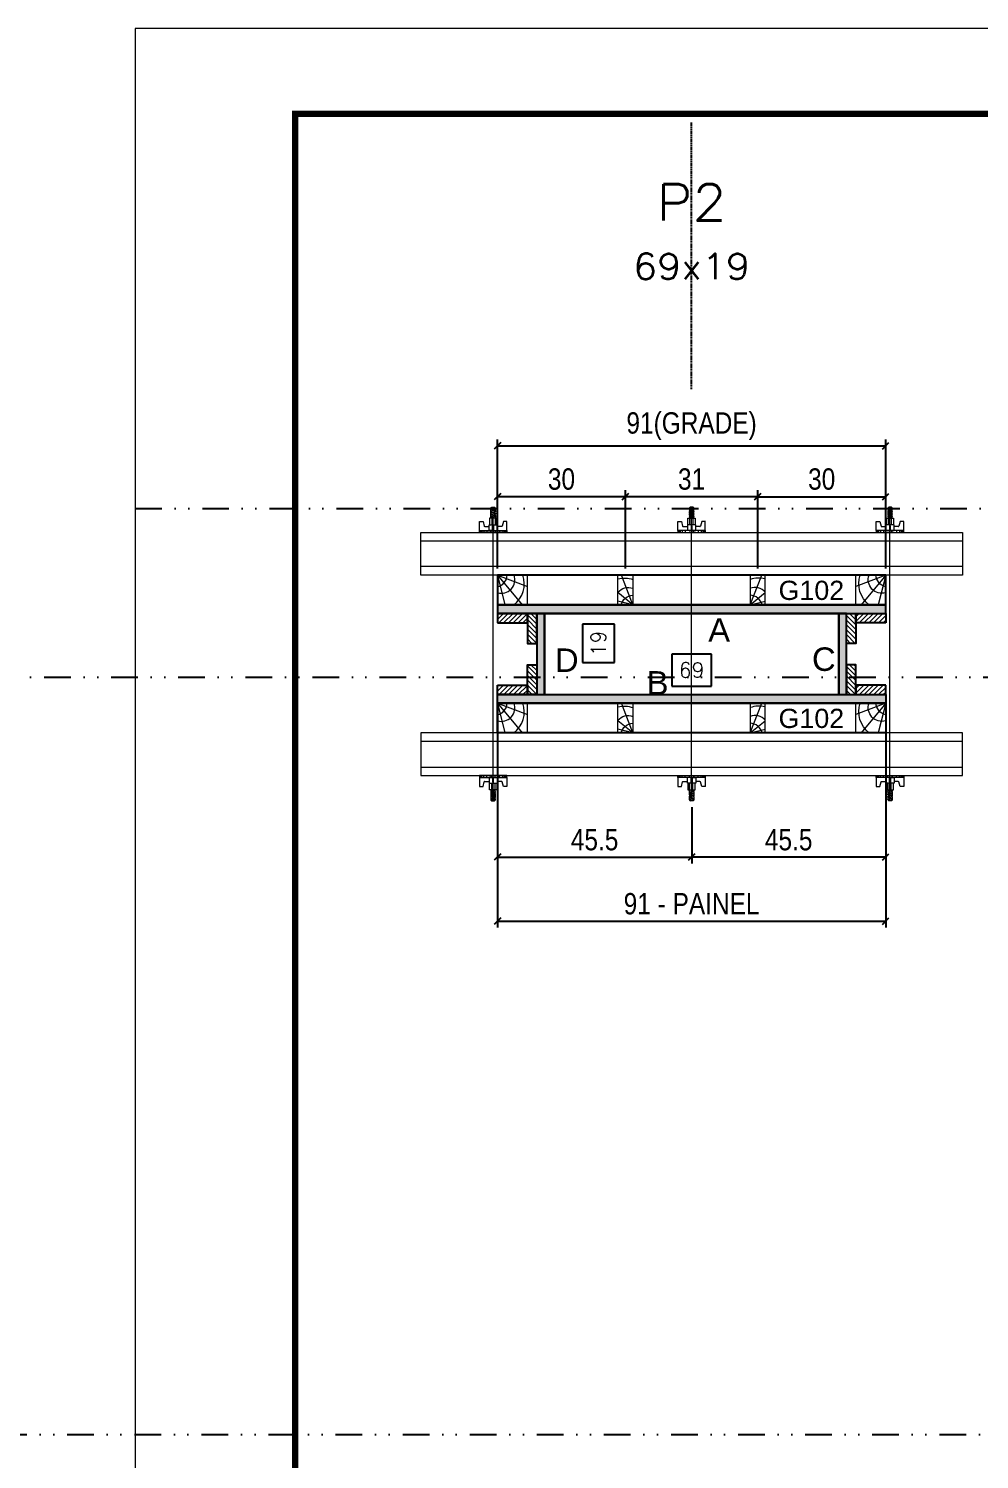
# Model space of a CAD drawing. Extents: x 13770 to 23315, y 867 to 16997.
# Drawn here: x 17519 to 17965, y 15029 to 15700 of the extents above; entities that cross this region are included whole.
import ezdxf
from ezdxf.enums import TextEntityAlignment as Align

# ---------------------------------------------------------------- set-up
doc = ezdxf.new("R2010")
doc.units = 0
for name, pattern in [('DASHED', [0.75, 0.5, -0.25]), ('DIVIDE2', [0.625, 0.25, -0.125, 0, -0.125, 0, -0.125]), ('HIDDEN', [0.375, 0.25, -0.125])]:
    doc.linetypes.add(name, pattern=pattern)
for name, color, linetype in [('CHAPA', 1, 'Continuous'), ('COTA', 241, 'Continuous'), ('MEIO_PONT', 93, 'Continuous'), ('Nível', 160, 'Continuous'), ('Painéis', 200, 'Continuous'), ('SARRAFO', 251, 'Continuous'), ('Texto de Titulo', 7, 'Continuous'), ('Texto Qtd Sarr', 242, 'Continuous'), ('TEXTO_GERAL', 7, 'Continuous')]:
    doc.layers.add(name, color=color, linetype=linetype)
for name, color, linetype, lineweight in [('Folhas', 255, 'Continuous', 9), ('Hachura', 251, 'Continuous', 9), ('Madeira', 126, 'Continuous', 18), ('Perfil Metálico', 224, 'Continuous', 18), ('SARRAFO DE PRESSAO', 251, 'DASHED', 9), ('Texto Seção', 7, 'Continuous', 15)]:
    doc.layers.add(name, color=color, linetype=linetype, lineweight=lineweight)
doc.styles.add('ARIAL', font='arial.ttf')
doc.styles.add('COTA TECNICA 2X', font='techl___.ttf', dxfattribs={"height": 10})
doc.styles.add('ROMANS', font='romans.shx')
doc.styles.add('SANSSERIF', font='sas_____.pfb')
doc.dimstyles.new('SECAO PILAR', dxfattribs={"dimtxt": 10, "dimasz": 3, "dimexe": 3, "dimexo": 3, "dimgap": 3, "dimtad": 1, "dimdec": 1, "dimlfac": 0.5, "dimzin": 12, "dimdsep": 46, "dimtxsty": 'COTA TECNICA 2X', "dimblk1": 'OBLIQUE', "dimblk2": 'OBLIQUE', "dimsah": 1, "dimcen": 0.9, "dimclrd": 256, "dimclre": 256, "dimclrt": 256, "dimadec": 1, "dimazin": 3, "dimtfac": 1, "dimtdec": 1, "dimtmove": 0, "dimatfit": 3, "dimfxl": 1, "dimtolj": 1, "dimtzin": 12, "dimarcsym": 0})
doc.dimstyles.new('SECÇÃO 2', dxfattribs={"dimtxt": 7, "dimasz": 6, "dimexe": 0.18, "dimexo": 2, "dimgap": -4, "dimtad": 3, "dimdec": 1, "dimlfac": 0.5, "dimzin": 12, "dimdsep": 46, "dimtxsty": 'ROMANS', "dimblk": 'ARCHTICK', "dimcen": 0.09, "dimse1": 1, "dimse2": 1, "dimsd1": 1, "dimsd2": 1, "dimclrd": 180, "dimclre": 5, "dimclrt": 1, "dimadec": 0, "dimazin": 3, "dimtfac": 1, "dimtdec": 1, "dimtofl": 0, "dimtmove": 0, "dimatfit": 3, "dimldrblk": 'ARCHTICK', "dimfxl": 1, "dimtolj": 1, "dimtzin": 0, "dimarcsym": 0})
pattern_1 = [(225, (8418.3668, -7503.5455), (1.12253202, -1.12253202), [])]
pattern_2 = [(225, (8615.3668, -7503.5455), (1.12253202, -1.12253202), [])]

# ---------------------------------------------------------------- blocks, each defined once
blk = doc.blocks.new('9999999999')
at = {"layer": 'Folhas'}
blk.add_lwpolyline([(98138.98, 34190.21), (99623.98, 34190.21), (99623.98, 35240.21), (98138.98, 35240.21)], close=True, dxfattribs=at)
at = {"layer": 'Folhas', "color": 30, "const_width": 3}
blk.add_lwpolyline([(98213.98, 34230.21), (99583.98, 34230.21), (99583.98, 35200.21), (98213.98, 35200.21)], close=True, dxfattribs=at)
blk = doc.blocks.new('*D68')
at = {"layer": 'COTA', "color": 180, "lineweight": -2, "transparency": 16777216}
for p, q in [((17839.65, 15406.86), (17820.99, 15406.86)), ((17820.99, 15406.86), (17820.99, 15391.86)), ((17839.65, 15391.86), (17839.65, 15406.86)), ((17820.99, 15391.86), (17839.65, 15391.86))]:
    blk.add_line(p, q, dxfattribs=at)
at = {"layer": 'Defpoints', "color": 0, "transparency": 16777216}
for p in [(17761.32, 15387.86), (17899.32, 15387.86), (17899.32, 15387.86)]:
    blk.add_point(p, dxfattribs=at)
at = {"layer": 'COTA', "color": 1, "transparency": 16777216, "insert": (17830.32, 15399.36), "char_height": 7, "attachment_point": 5, "style": 'ROMANS'}
blk.add_mtext('\\A1;69', dxfattribs=at)
blk = doc.blocks.new('_ArchTick')
at = {"color": 0, "linetype": 'ByBlock', "const_width": 0.15}
blk.add_lwpolyline([(-0.5, -0.5), (0.5, 0.5)], dxfattribs=at)
blk = doc.blocks.new('_Oblique')
at = {"color": 0, "linetype": 'ByBlock', "lineweight": -2}
blk.add_line((-0.5, -0.5), (0.5, 0.5), dxfattribs=at)
blk = doc.blocks.new('*D69')
at = {"layer": 'COTA', "lineweight": -2, "transparency": 16777216}
for p, q in [((17739.32, 15380.86), (17739.32, 15278.66)), ((17921.32, 15380.86), (17921.32, 15278.66)), ((17739.32, 15281.66), (17921.32, 15281.66))]:
    blk.add_line(p, q, dxfattribs=at)
at = {"layer": 'Defpoints', "color": 0, "transparency": 16777216}
for p in [(17739.32, 15383.86), (17921.32, 15383.86), (17921.32, 15281.66)]:
    blk.add_point(p, dxfattribs=at)
at = {"layer": 'COTA', "lineweight": -2, "transparency": 16777216, "xscale": 3, "yscale": 3, "zscale": 3, "rotation": 180}
blk.add_blockref('_Oblique', (17739.32, 15281.66), dxfattribs=at)
at = {"layer": 'COTA', "lineweight": -2, "transparency": 16777216, "xscale": 3, "yscale": 3, "zscale": 3}
blk.add_blockref('_Oblique', (17921.32, 15281.66), dxfattribs=at)
at = {"layer": 'COTA', "transparency": 16777216, "insert": (17830.32, 15289.77), "char_height": 10, "attachment_point": 5, "style": 'COTA TECNICA 2X'}
blk.add_mtext('\\A1;91 - PAINEL', dxfattribs=at)
blk = doc.blocks.new('*D70')
at = {"layer": 'COTA', "lineweight": -2, "transparency": 16777216}
for p, q in [((17739.32, 15346.86), (17739.32, 15308.68)), ((17830.38, 15335.06), (17830.38, 15308.68)), ((17739.32, 15311.68), (17830.38, 15311.68))]:
    blk.add_line(p, q, dxfattribs=at)
at = {"layer": 'Defpoints', "color": 0, "transparency": 16777216}
for p in [(17739.32, 15349.86), (17830.38, 15338.06), (17830.38, 15311.68)]:
    blk.add_point(p, dxfattribs=at)
at = {"layer": 'COTA', "lineweight": -2, "transparency": 16777216, "xscale": 3, "yscale": 3, "zscale": 3, "rotation": 180}
blk.add_blockref('_Oblique', (17739.32, 15311.68), dxfattribs=at)
at = {"layer": 'COTA', "lineweight": -2, "transparency": 16777216, "xscale": 3, "yscale": 3, "zscale": 3}
blk.add_blockref('_Oblique', (17830.38, 15311.68), dxfattribs=at)
at = {"layer": 'COTA', "transparency": 16777216, "insert": (17784.85, 15319.79), "char_height": 10, "attachment_point": 5, "style": 'COTA TECNICA 2X'}
blk.add_mtext('\\A1;45.5', dxfattribs=at)
blk = doc.blocks.new('*D71')
at = {"layer": 'COTA', "lineweight": -2, "transparency": 16777216}
for p, q in [((17921.32, 15346.86), (17921.32, 15308.68)), ((17830.38, 15335.06), (17830.38, 15308.68)), ((17921.32, 15311.68), (17830.38, 15311.68))]:
    blk.add_line(p, q, dxfattribs=at)
at = {"layer": 'Defpoints', "color": 0, "transparency": 16777216}
for p in [(17921.32, 15349.86), (17830.38, 15338.06), (17830.38, 15311.68)]:
    blk.add_point(p, dxfattribs=at)
at = {"layer": 'COTA', "lineweight": -2, "transparency": 16777216, "xscale": 3, "yscale": 3, "zscale": 3, "rotation": 180}
blk.add_blockref('_Oblique', (17830.38, 15311.68), dxfattribs=at)
at = {"layer": 'COTA', "lineweight": -2, "transparency": 16777216, "xscale": 3, "yscale": 3, "zscale": 3}
blk.add_blockref('_Oblique', (17921.32, 15311.68), dxfattribs=at)
at = {"layer": 'COTA', "transparency": 16777216, "insert": (17875.85, 15319.79), "char_height": 10, "attachment_point": 5, "style": 'COTA TECNICA 2X'}
blk.add_mtext('\\A1;45.5', dxfattribs=at)
blk = doc.blocks.new('*D72')
at = {"layer": 'COTA', "color": 180, "lineweight": -2, "transparency": 16777216}
for p, q in [((17794.11, 15420.86), (17779.11, 15420.86)), ((17779.11, 15420.86), (17779.11, 15402.86)), ((17794.11, 15402.86), (17794.11, 15420.86)), ((17779.11, 15402.86), (17794.11, 15402.86))]:
    blk.add_line(p, q, dxfattribs=at)
at = {"layer": 'Defpoints', "color": 0, "transparency": 16777216}
for p in [(17761.32, 15425.86), (17798.11, 15425.86), (17761.32, 15387.86)]:
    blk.add_point(p, dxfattribs=at)
at = {"layer": 'COTA', "color": 1, "transparency": 16777216, "insert": (17786.61, 15411.86), "char_height": 7, "attachment_point": 5, "rotation": 90, "style": 'ROMANS'}
blk.add_mtext('\\A1;19', dxfattribs=at)
blk = doc.blocks.new('titulo1')
at = {"layer": 'Defpoints', "color": 252, "linetype": 'HIDDEN', "ltscale": 2}
blk.add_line((0, 0), (0, 125), dxfattribs=at)
at = {"layer": 'Defpoints', "style": 'ROMANS', "oblique": 15}
blk.add_attdef('FOLHA', text='', height=10, dxfattribs=at).set_placement((0, 15.58), align=Align.MIDDLE_CENTER)
at = {"layer": 'Texto Qtd Sarr', "color": 3, "style": 'ROMANS', "oblique": 15}
for tag, height, p in [('TITULO', 17, (0, 71.45)), ('SEÇÃO', 12, (0, 41.55))]:
    blk.add_attdef(tag, text='', height=height, dxfattribs=at).set_placement(p, align=Align.MIDDLE_CENTER)
blk = doc.blocks.new('PONTALETE')
at = {"layer": 'Madeira'}
for q in [(2.71, 7), (7, 5.76), (7, 1.74)]:
    blk.add_line((0, 0), q, dxfattribs=at)
blk.add_lwpolyline([(0, 0), (7, 0), (7, 7), (0, 7)], close=True, dxfattribs=at)
for centre, radius, start, end in [((2.04, 0.06), 6.23, 37.2818, 109.0913), ((1.09, 0.9), 3.19, 343.603, 109.9847), ((-0.21, -0.78), 3.09, 14.6322, 86.0383)]:
    blk.add_arc(centre, radius, start, end, dxfattribs=at)
blk = doc.blocks.new('*D73')
at = {"layer": 'COTA', "lineweight": -2, "transparency": 16777216}
for p, q in [((17739.32, 15446.86), (17739.32, 15507.42)), ((17739.32, 15504.42), (17921.32, 15504.42)), ((17921.32, 15446.86), (17921.32, 15507.42))]:
    blk.add_line(p, q, dxfattribs=at)
at = {"layer": 'Defpoints', "color": 0, "transparency": 16777216}
for p in [(17921.32, 15504.42), (17739.32, 15443.86), (17921.32, 15443.86)]:
    blk.add_point(p, dxfattribs=at)
at = {"layer": 'COTA', "lineweight": -2, "transparency": 16777216, "xscale": 3, "yscale": 3, "zscale": 3, "rotation": 180}
blk.add_blockref('_Oblique', (17739.32, 15504.42), dxfattribs=at)
at = {"layer": 'COTA', "lineweight": -2, "transparency": 16777216, "xscale": 3, "yscale": 3, "zscale": 3}
blk.add_blockref('_Oblique', (17921.32, 15504.42), dxfattribs=at)
at = {"layer": 'COTA', "transparency": 16777216, "insert": (17830.32, 15513.64), "char_height": 10, "attachment_point": 5, "style": 'COTA TECNICA 2X'}
blk.add_mtext('\\A1;91(GRADE)', dxfattribs=at)
blk = doc.blocks.new('MEIO PONTALETE')
at = {"layer": 'Madeira'}
for q in [(2.71, 7), (3.5, 2.88), (3.5, 0.87)]:
    blk.add_line((0, 0), q, dxfattribs=at)
blk.add_lwpolyline([(0, 0), (3.5, 0), (3.5, 7), (0, 7)], close=True, dxfattribs=at)
for centre, radius, start, end in [((2.04, 0.06), 6.23, 76.4499, 109.0913), ((1.09, 0.9), 3.19, 40.9063, 109.9847), ((-0.21, -0.78), 3.09, 14.6322, 86.0383)]:
    blk.add_arc(centre, radius, start, end, dxfattribs=at)
blk = doc.blocks.new('*D74')
at = {"layer": 'COTA', "lineweight": -2, "transparency": 16777216}
for p, q in [((17861.32, 15446.86), (17861.32, 15483.58)), ((17921.32, 15446.86), (17921.32, 15483.58)), ((17861.32, 15480.58), (17921.32, 15480.58))]:
    blk.add_line(p, q, dxfattribs=at)
at = {"layer": 'Defpoints', "color": 0, "transparency": 16777216}
for p in [(17921.32, 15480.58), (17861.32, 15443.86), (17921.32, 15443.86)]:
    blk.add_point(p, dxfattribs=at)
at = {"layer": 'COTA', "lineweight": -2, "transparency": 16777216, "xscale": 3, "yscale": 3, "zscale": 3, "rotation": 180}
blk.add_blockref('_Oblique', (17861.32, 15480.58), dxfattribs=at)
at = {"layer": 'COTA', "lineweight": -2, "transparency": 16777216, "xscale": 3, "yscale": 3, "zscale": 3}
blk.add_blockref('_Oblique', (17921.32, 15480.58), dxfattribs=at)
at = {"layer": 'COTA', "transparency": 16777216, "insert": (17891.32, 15488.8), "char_height": 10, "attachment_point": 5, "style": 'COTA TECNICA 2X'}
blk.add_mtext('\\A1;30', dxfattribs=at)
blk = doc.blocks.new('*D81')
at = {"layer": 'COTA', "lineweight": -2, "transparency": 16777216}
for p, q in [((17799.32, 15446.86), (17799.32, 15483.58)), ((17861.32, 15446.86), (17861.32, 15483.58)), ((17861.32, 15480.58), (17799.32, 15480.58))]:
    blk.add_line(p, q, dxfattribs=at)
at = {"layer": 'Defpoints', "color": 0, "transparency": 16777216}
for p in [(17799.32, 15480.58), (17799.32, 15443.86), (17861.32, 15443.86)]:
    blk.add_point(p, dxfattribs=at)
at = {"layer": 'COTA', "lineweight": -2, "transparency": 16777216, "xscale": 3, "yscale": 3, "zscale": 3, "rotation": 180}
blk.add_blockref('_Oblique', (17799.32, 15480.58), dxfattribs=at)
at = {"layer": 'COTA', "lineweight": -2, "transparency": 16777216, "xscale": 3, "yscale": 3, "zscale": 3}
blk.add_blockref('_Oblique', (17861.32, 15480.58), dxfattribs=at)
at = {"layer": 'COTA', "transparency": 16777216, "insert": (17830.32, 15488.8), "char_height": 10, "attachment_point": 5, "style": 'COTA TECNICA 2X'}
blk.add_mtext('\\A1;31', dxfattribs=at)
blk = doc.blocks.new('*D82')
at = {"layer": 'COTA', "linetype": 'ByBlock', "lineweight": -2, "transparency": 16777216}
for p, q in [((17739.32, 15446.86), (17739.32, 15483.58)), ((17799.32, 15446.86), (17799.32, 15483.58)), ((17799.32, 15480.58), (17739.32, 15480.58))]:
    blk.add_line(p, q, dxfattribs=at)
at = {"layer": 'Defpoints', "color": 0, "linetype": 'ByBlock', "transparency": 16777216}
for p in [(17739.32, 15480.58), (17739.32, 15443.86), (17799.32, 15443.86)]:
    blk.add_point(p, dxfattribs=at)
at = {"layer": 'COTA', "linetype": 'ByBlock', "lineweight": -2, "transparency": 16777216, "xscale": 3, "yscale": 3, "zscale": 3, "rotation": 180}
blk.add_blockref('_Oblique', (17739.32, 15480.58), dxfattribs=at)
at = {"layer": 'COTA', "linetype": 'ByBlock', "lineweight": -2, "transparency": 16777216, "xscale": 3, "yscale": 3, "zscale": 3}
blk.add_blockref('_Oblique', (17799.32, 15480.58), dxfattribs=at)
at = {"layer": 'COTA', "linetype": 'ByBlock', "transparency": 16777216, "insert": (17769.32, 15488.8), "char_height": 10, "attachment_point": 5, "style": 'COTA TECNICA 2X'}
blk.add_mtext('\\A1;30', dxfattribs=at)
blk = doc.blocks.new('C')
at = {"layer": 'Hachura', "color": 0}
for p, q in [((0, 3.22), (0, -3.22)), ((0.45, 3.22), (0, 3.22)), ((0.46, 3.16), (0, 3.16)), ((0.46, 3.05), (0, 3.05)), ((0.46, 2.88), (0, 2.88)), ((0, 2.75), (0, -1.16)), ((0.46, 2.65), (0, 2.65)), ((0.46, 2.23), (0, 2.23)), ((0.46, 1.51), (0, 1.51)), ((0.39, 0.49), (0.17, 0.49)), ((0.45, -3.23), (0.45, 3.22)), ((0.45, 3.22), (2.58, 3.22)), ((1.74, 0.97), (0.45, 0.97)), ((1.45, 0.1), (0.45, 0.1)), ((1.35, 1.94), (1.35, 0.96)), ((2.58, 2.39), (1.47, 2.09)), ((1.74, -0.97), (1.74, 0.97)), ((1.74, 0.97), (1.74, 0.84)), ((1.74, 0.97), (1.74, 0.84)), ((1.74, 0.84), (3.35, 0.84)), ((3.35, 0.45), (1.74, 0.45)), ((2.58, 3.22), (2.58, 2.39)), ((3.32, 0.84), (3.32, -0.84)), ((3.35, 0.84), (3.35, -0.84)), ((3.68, 0.45), (3.35, 0.45)), ((3.84, -0.52), (3.35, 0.45)), ((3.35, 0.06), (3.67, -0.57)), ((3.68, 0.45), (4.16, -0.52)), ((3.72, 0.5), (4.25, -0.57)), ((4.37, -0.55), (3.83, 0.53)), ((4.15, 0.45), (3.93, 0.45)), ((4.42, -0.52), (3.93, 0.45)), ((4.15, 0.45), (4.26, 0.45)), ((4.26, 0.45), (4.74, -0.52)), ((4.3, 0.5), (4.83, -0.57)), ((4.95, -0.55), (4.41, 0.53)), ((4.51, 0.45), (4.84, 0.45)), ((5, -0.52), (4.51, 0.45)), ((4.84, 0.45), (5.32, -0.52)), ((4.88, 0.5), (5.41, -0.57)), ((5.53, -0.55), (4.99, 0.53)), ((5.58, -0.52), (5.09, 0.45)), ((5.42, 0.45), (5.09, 0.45)), ((5.58, -0.52), (5.09, 0.45)), ((5.42, 0.45), (5.74, -0.19)), ((5.46, 0.5), (5.74, -0.07)), ((5.74, 0.19), (5.57, 0.53)), ((5.74, 0.32), (5.68, 0.45)), ((5.68, 0.45), (5.74, 0.45)), ((5.74, 0.45), (5.9, 0.29)), ((5.74, 0.45), (5.74, -0.52)), ((5.9, -0.36), (5.9, 0.29)), ((0.45, 0), (0, 0)), ((0.46, -1.52), (0, -1.52)), ((0.46, -2.23), (0, -2.23)), ((0.46, -2.65), (0, -2.65)), ((0.46, -2.88), (0, -2.88)), ((0.46, -3.05), (0, -3.05)), ((0.46, -3.16), (0, -3.16)), ((0, -3.22), (2.57, -3.22)), ((0.08, -0.48), (0.29, -0.48)), ((0.29, -0.48), (0.4, -0.48)), ((0.45, 0), (0.45, -0.97)), ((0.45, -0.16), (1.45, -0.16)), ((0.45, -0.65), (0.45, -0.32)), ((0.45, -3.23), (0.45, -0.65)), ((0.45, -0.97), (1.74, -0.97)), ((1.35, -1.94), (1.35, -0.97)), ((2.58, -2.39), (1.47, -2.1)), ((3.35, -0.32), (1.74, -0.32)), ((3.35, -0.84), (1.74, -0.84)), ((2.58, -3.23), (2.58, -2.39)), ((3.35, -0.07), (3.58, -0.52)), ((3.35, -0.52), (3.58, -0.52)), ((3.84, -0.52), (4.16, -0.52)), ((4.42, -0.52), (4.74, -0.52)), ((4.63, -0.52), (4.74, -0.52)), ((5, -0.52), (5.32, -0.52)), ((5.58, -0.52), (5.74, -0.52)), ((5.74, -0.52), (5.9, -0.36)), ((5.74, -0.52), (5.74, -0.52))]:
    blk.add_line(p, q, dxfattribs=at)
for centre, radius, start, end in [((1.52, 1.94), 0.161, 104.7436, 180), ((1.44, -0.03), 0.129, 272.695, 87.305), ((3.81, 0.39), 0.143, 25.5688, 154.4312), ((4.39, 0.39), 0.143, 25.5688, 154.4312), ((4.97, 0.39), 0.143, 25.5688, 154.4312), ((5.55, 0.39), 0.143, 25.5688, 154.4312), ((0.17, -0.37), 0.174, 221.744, 317.8592), ((1.52, -1.94), 0.161, 180, 255.2564), ((3.71, -0.4), 0.174, 222.1408, 318.256), ((4.29, -0.4), 0.174, 222.1408, 318.256), ((4.87, -0.4), 0.174, 222.1408, 318.256), ((5.45, -0.4), 0.174, 222.1408, 318.256), ((5.61, -0.4), 0.174, 317.8592, 318.256)]:
    blk.add_arc(centre, radius, start, end, dxfattribs=at)

msp = doc.modelspace()

# ---------------------------------------------------------------- hatches: boundary and pattern name
at = {"layer": 'Hachura'}
h = msp.add_hatch(color=256, dxfattribs=at)
h.dxf.hatch_style = 1
h.paths.add_polyline_path([(17921.32, 15425.86), (17921.32, 15429.86), (17739.32, 15429.86), (17739.32, 15425.86)])
h = msp.add_hatch(color=256, dxfattribs=at)
h.dxf.hatch_style = 1
h.paths.add_polyline_path([(17921.32, 15425.86), (17921.32, 15429.86), (17739.32, 15429.86), (17739.32, 15425.86)])
h = msp.add_hatch(dxfattribs=at)
h.set_pattern_fill('ANSI31', color=256, scale=0.5, angle=180, style=0)
h.set_pattern_definition(pattern_2)
h.paths.add_polyline_path([(17753.32, 15425.86), (17753.32, 15421.46), (17739.32, 15421.46), (17739.32, 15425.86)])
h = msp.add_hatch(dxfattribs=at)
h.set_pattern_fill('ANSI31', color=256, scale=0.5, angle=90, style=0)
h.set_pattern_definition([(135, (-5171.6895, 24549.8145), (-1.12253202, -1.12253202), [])])
h.paths.add_polyline_path([(17757.72, 15411.86), (17753.32, 15411.86), (17753.32, 15425.86), (17757.72, 15425.86)])
h = msp.add_hatch(color=256, dxfattribs=at)
h.dxf.hatch_style = 1
h.paths.add_polyline_path([(17757.72, 15387.86), (17761.32, 15387.86), (17761.32, 15425.86), (17757.72, 15425.86)])
h = msp.add_hatch(color=256, dxfattribs=at)
h.dxf.hatch_style = 1
h.paths.add_polyline_path([(17757.72, 15387.86), (17761.32, 15387.86), (17761.32, 15425.86), (17757.72, 15425.86)])
h = msp.add_hatch(color=256, dxfattribs=at)
h.dxf.hatch_style = 1
h.paths.add_polyline_path([(17899.32, 15387.86), (17902.92, 15387.86), (17902.92, 15425.86), (17899.32, 15425.86)])
h = msp.add_hatch(color=256, dxfattribs=at)
h.dxf.hatch_style = 1
h.paths.add_polyline_path([(17899.32, 15387.86), (17902.92, 15387.86), (17902.92, 15425.86), (17899.32, 15425.86)])
h = msp.add_hatch(dxfattribs=at)
h.set_pattern_fill('ANSI31', color=256, scale=0.5, angle=90, style=0)
h.set_pattern_definition([(135, (-5199.6895, 24549.8145), (-1.12253202, -1.12253202), [])])
h.paths.add_polyline_path([(17902.92, 15411.86), (17907.32, 15411.86), (17907.32, 15425.86), (17902.92, 15425.86)])
h = msp.add_hatch(dxfattribs=at)
h.set_pattern_fill('ANSI31', color=256, scale=0.5, angle=180, style=0)
h.set_pattern_definition(pattern_1)
h.paths.add_polyline_path([(17907.32, 15425.86), (17907.32, 15421.46), (17921.32, 15421.46), (17921.32, 15425.86)])
h = msp.add_hatch(dxfattribs=at)
h.set_pattern_fill('ANSI31', color=256, scale=0.5, angle=90, style=0)
h.set_pattern_definition([(135, (-5171.6895, 24561.8145), (-1.12253202, -1.12253202), [])])
h.paths.add_polyline_path([(17757.72, 15401.86), (17753.32, 15401.86), (17753.32, 15387.86), (17757.72, 15387.86)])
h = msp.add_hatch(dxfattribs=at)
h.set_pattern_fill('ANSI31', color=256, scale=0.5, angle=90, style=0)
h.set_pattern_definition([(135, (-5199.6895, 24561.8145), (-1.12253202, -1.12253202), [])])
h.paths.add_polyline_path([(17902.92, 15401.86), (17907.32, 15401.86), (17907.32, 15387.86), (17902.92, 15387.86)])
h = msp.add_hatch(dxfattribs=at)
h.set_pattern_fill('ANSI31', color=256, scale=0.5, angle=180, style=0)
h.set_pattern_definition(pattern_2)
h.paths.add_polyline_path([(17753.32, 15387.86), (17753.32, 15392.26), (17739.32, 15392.26), (17739.32, 15387.86)])
h = msp.add_hatch(dxfattribs=at)
h.set_pattern_fill('ANSI31', color=256, scale=0.5, angle=180, style=0)
h.set_pattern_definition(pattern_1)
h.paths.add_polyline_path([(17907.32, 15387.86), (17907.32, 15392.26), (17921.32, 15392.26), (17921.32, 15387.86)])
h = msp.add_hatch(color=256, dxfattribs=at)
h.dxf.hatch_style = 1
h.paths.add_polyline_path([(17921.32, 15387.86), (17921.32, 15383.86), (17739.32, 15383.86), (17739.32, 15387.86)])
h = msp.add_hatch(color=256, dxfattribs=at)
h.dxf.hatch_style = 1
h.paths.add_polyline_path([(17921.32, 15387.86), (17921.32, 15383.86), (17739.32, 15383.86), (17739.32, 15387.86)])

# ---------------------------------------------------------------- linework, layer by layer
for points in [[(17921.32, 15429.86), (17921.32, 15443.86), (17739.32, 15443.86), (17739.32, 15429.86)], [(17921.32, 15383.86), (17921.32, 15369.86), (17739.32, 15369.86), (17739.32, 15383.86)]]:
    msp.add_lwpolyline(points, close=True)
at = {"layer": 'CHAPA'}
for points in [[(17921.32, 15425.86), (17921.32, 15429.86), (17739.32, 15429.86), (17739.32, 15425.86)], [(17921.32, 15425.86), (17921.32, 15429.86), (17739.32, 15429.86), (17739.32, 15425.86)], [(17757.72, 15387.86), (17761.32, 15387.86), (17761.32, 15425.86), (17757.72, 15425.86)], [(17757.72, 15387.86), (17761.32, 15387.86), (17761.32, 15425.86), (17757.72, 15425.86)], [(17899.32, 15387.86), (17902.92, 15387.86), (17902.92, 15425.86), (17899.32, 15425.86)], [(17899.32, 15387.86), (17902.92, 15387.86), (17902.92, 15425.86), (17899.32, 15425.86)], [(17921.32, 15387.86), (17921.32, 15383.86), (17739.32, 15383.86), (17739.32, 15387.86)], [(17921.32, 15387.86), (17921.32, 15383.86), (17739.32, 15383.86), (17739.32, 15387.86)]]:
    msp.add_lwpolyline(points, close=True, dxfattribs=at)
at = {"layer": 'Hachura'}
for p, q in [((17737.32, 15339.06), (17737.31, 15470.86)), ((17830.32, 15339.06), (17830.32, 15470.86)), ((17923.32, 15339.06), (17923.33, 15470.86))]:
    msp.add_line(p, q, dxfattribs=at)
at = {"layer": 'Nível', "color": 4, "linetype": 'DIVIDE2', "ltscale": 50}
for p, q in [((17569.5, 15475.03), (19054.5, 15475.03)), ((16394.58, 15396.03), (21112.79, 15396.03)), ((16059.5, 15041.03), (21112.79, 15041.03))]:
    msp.add_line(p, q, dxfattribs=at)
at = {"layer": 'Painéis'}
msp.add_lwpolyline([(17761.32, 15425.86), (17761.32, 15387.86), (17899.32, 15387.86), (17899.32, 15425.86)], close=True, dxfattribs=at)
at = {"layer": 'Perfil Metálico'}
for points in [[(17957.32, 15463.86), (17957.32, 15443.86), (17703.32, 15443.86), (17703.32, 15463.86)], [(17703.32, 15447.86), (17703.32, 15459.86), (17957.32, 15459.86), (17957.32, 15447.86)], [(17957.32, 15349.86), (17957.32, 15369.86), (17703.32, 15369.86), (17703.32, 15349.86)], [(17703.32, 15365.86), (17703.32, 15353.86), (17957.32, 15353.86), (17957.32, 15365.86)]]:
    msp.add_lwpolyline(points, close=True, dxfattribs=at)
at = {"layer": 'SARRAFO'}
for points in [[(17739.32, 15421.46), (17753.32, 15421.46), (17753.32, 15425.86), (17739.32, 15425.86)], [(17753.32, 15425.86), (17753.32, 15411.86), (17757.72, 15411.86), (17757.72, 15425.86)], [(17907.32, 15425.86), (17907.32, 15411.86), (17902.92, 15411.86), (17902.92, 15425.86)], [(17921.32, 15421.46), (17907.32, 15421.46), (17907.32, 15425.86), (17921.32, 15425.86)], [(17753.32, 15387.86), (17753.32, 15401.86), (17757.72, 15401.86), (17757.72, 15387.86)], [(17907.32, 15387.86), (17907.32, 15401.86), (17902.92, 15401.86), (17902.92, 15387.86)], [(17739.32, 15392.26), (17753.32, 15392.26), (17753.32, 15387.86), (17739.32, 15387.86)], [(17921.32, 15392.26), (17907.32, 15392.26), (17907.32, 15387.86), (17921.32, 15387.86)]]:
    msp.add_lwpolyline(points, close=True, dxfattribs=at)

# ---------------------------------------------------------------- block references
at = {"layer": 'Hachura', "linetype": 'Continuous', "yscale": 2, "zscale": 2}
for p, xscale, rotation in [((17737.32, 15463.86), -2, 270), ((17830.31, 15463.86), 2, 90.00000000000001), ((17923.32, 15463.86), 2, 90.00000000000001), ((17737.32, 15349.86), 2, 270), ((17830.32, 15349.86), -2, 90), ((17923.32, 15349.86), -2, 90)]:
    msp.add_blockref('C', p, dxfattribs=dict(at, xscale=xscale, rotation=rotation))
at = {"layer": 'MEIO_PONT', "yscale": 2, "zscale": 2}
for p, xscale, rotation in [((17739.32, 15443.86), 2, 270), ((17921.32, 15443.86), -2, 90), ((17739.32, 15383.86), 2, 270), ((17921.32, 15383.86), -2, 90)]:
    msp.add_blockref('PONTALETE', p, dxfattribs=dict(at, xscale=xscale, rotation=rotation))
at = {"layer": 'MEIO_PONT', "yscale": 1.999999997962732, "zscale": 1.999999997962732}
for p, xscale in [((17802.82, 15429.86), -1.999999997962732), ((17857.82, 15429.86), 1.999999997962732), ((17802.82, 15369.86), -1.999999997962732), ((17857.82, 15369.86), 1.999999997962732)]:
    msp.add_blockref('MEIO PONTALETE', p, dxfattribs=dict(at, xscale=xscale))
at = {"layer": 'SARRAFO DE PRESSAO', "color": 6, "linetype": 'ByBlock'}
msp.add_blockref('9999999999', (-80569.48, -19540.26), dxfattribs=at)
at = {"layer": 'Texto Seção'}
ref = msp.add_blockref('titulo1', (17830.32, 15531), dxfattribs=at)
ref.add_attrib('TITULO', 'P2', dxfattribs={"layer": 'Texto de Titulo', "color": 7, "height": 17, "style": 'ROMANS', "width": 1.1}).set_placement((17830.32, 15618.5), align=Align.MIDDLE_CENTER)
ref.add_attrib('SEÇÃO', '69x19', dxfattribs={"layer": 'Texto de Titulo', "color": 7, "height": 12, "style": 'ROMANS', "width": 1.1}).set_placement((17830.32, 15588.5), align=Align.MIDDLE_CENTER)

# ---------------------------------------------------------------- texts
at = {"layer": 'TEXTO_GERAL', "color": 0, "linetype": 'Continuous', "style": 'SANSSERIF'}
for p in [(17871.11, 15436.7), (17871.11, 15376.7)]:
    msp.add_text('G102', height=9, dxfattribs=at).set_placement(p, align=Align.MIDDLE_LEFT)
at = {"layer": 'TEXTO_GERAL', "style": 'ARIAL'}
for s, p in [('A', (17843.25, 15418.11)), ('D', (17771.82, 15403.97)), ('C', (17892.32, 15404.45)), ('B', (17814.4, 15393.33))]:
    msp.add_text(s, height=11, dxfattribs=at).set_placement(p, align=Align.MIDDLE_CENTER)

# ---------------------------------------------------------------- dimensions: what is measured, and where the dimension line sits
at = {"layer": 'COTA'}
for base, p1, p2, text, picture, middle in [((17921.32, 15504.42), (17739.32, 15443.86), (17921.32, 15443.86), '<>(GRADE)', '*D73', (17830.32, 15513.64)), ((17921.32, 15281.66), (17739.32, 15383.86), (17921.32, 15383.86), '<> - PAINEL', '*D69', (17830.32, 15289.77))]:
    dim = msp.add_linear_dim(base=base, p1=p1, p2=p2, text=text, dimstyle='SECAO PILAR', dxfattribs=at)
    dim.commit()
    dim.dimension.update_dxf_attribs({"geometry": picture, "text_midpoint": middle})
at = {"layer": 'COTA', "linetype": 'ByBlock'}
dim = msp.add_linear_dim(base=(17739.32, 15480.58), p1=(17799.32, 15443.86), p2=(17739.32, 15443.86), dimstyle='SECAO PILAR', override={"dimtmove": 1}, dxfattribs=at)
dim.commit()
dim.dimension.update_dxf_attribs({"geometry": '*D82', "text_midpoint": (17769.32, 15488.8)})
at = {"layer": 'COTA'}
for base, p1, p2, picture, middle in [((17799.32, 15480.58), (17861.32, 15443.86), (17799.32, 15443.86), '*D81', (17830.32, 15488.8)), ((17921.32, 15480.58), (17861.32, 15443.86), (17921.32, 15443.86), '*D74', (17891.32, 15488.8)), ((17830.38, 15311.68), (17739.32, 15349.86), (17830.38, 15338.06), '*D70', (17784.85, 15319.79))]:
    dim = msp.add_linear_dim(base=base, p1=p1, p2=p2, dimstyle='SECAO PILAR', dxfattribs=at)
    dim.commit()
    dim.dimension.update_dxf_attribs({"geometry": picture, "text_midpoint": middle})
dim = msp.add_linear_dim(base=(17798.11, 15425.86), p1=(17761.32, 15387.86), p2=(17761.32, 15425.86), angle=90, dimstyle='SECÇÃO 2', dxfattribs=at)
dim.commit()
dim.dimension.update_dxf_attribs({"geometry": '*D72', "text_midpoint": (17798.11, 15411.86), "dimtype": 160})
dim = msp.add_linear_dim(base=(17899.32, 15387.86), p1=(17761.32, 15387.86), p2=(17899.32, 15387.86), dimstyle='SECÇÃO 2', dxfattribs=at)
dim.commit()
dim.dimension.update_dxf_attribs({"geometry": '*D68', "text_midpoint": (17830.32, 15387.86), "dimtype": 160})
dim = msp.add_linear_dim(base=(17830.38, 15311.68), p1=(17921.32, 15349.86), p2=(17830.38, 15338.06), angle=180, dimstyle='SECAO PILAR', dxfattribs=at)
dim.commit()
dim.dimension.update_dxf_attribs({"geometry": '*D71', "text_midpoint": (17875.85, 15319.79)})

doc.saveas('drawing.dxf')
